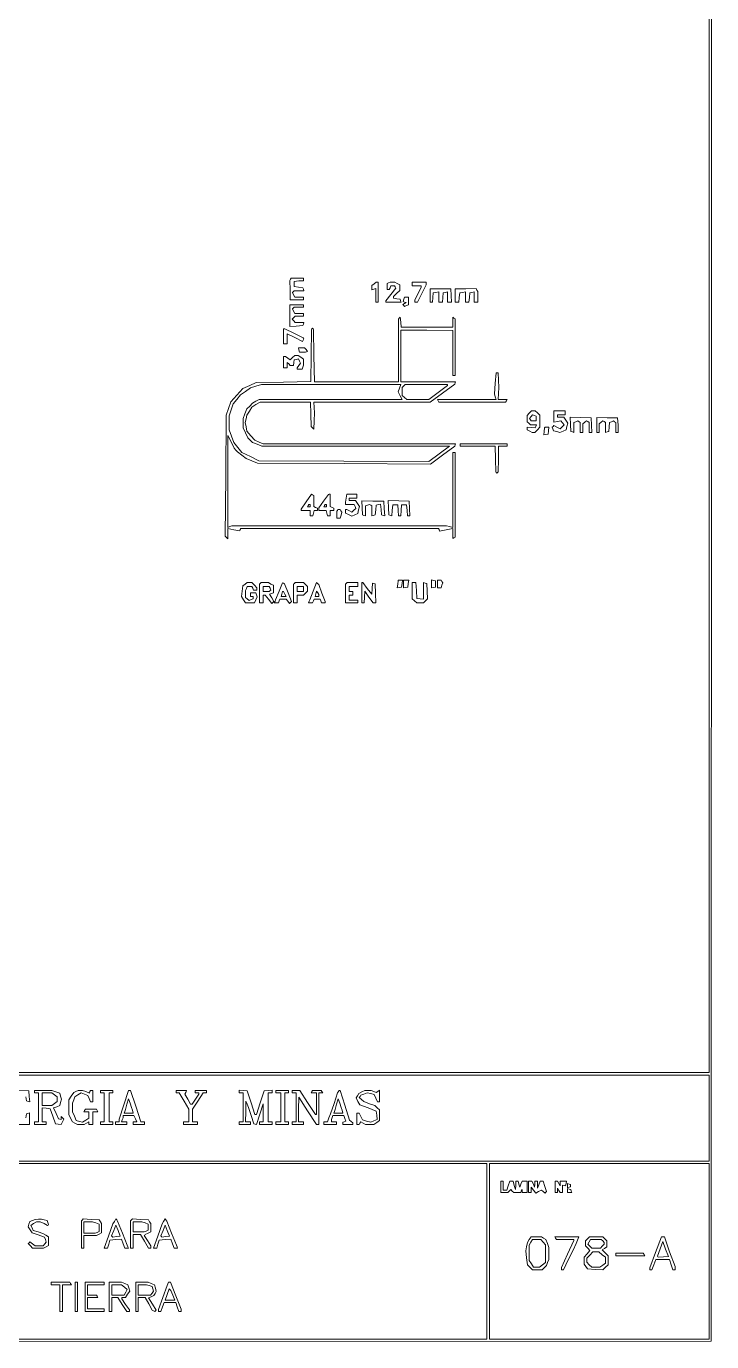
# Paper-space layout 'AN-23-DGE-078-A' of a CAD drawing. Header units: metres, sheet in millimetres. Extents: x 12 to 193, y 4 to 291.
# Drawn here: x 124.5 to 192.9, y 24.9 to 156.4 of the extents above; entities that cross this region are included whole.
import ezdxf

# ---------------------------------------------------------------- set-up
doc = ezdxf.new("R2010")
doc.units = ezdxf.units.M
doc.layers.add('DGE_CONTORNOS', color=7, linetype='Continuous', lineweight=0)
doc.layers.add('DGE_DATOS', color=7, linetype='Continuous', lineweight=0)

# ---------------------------------------------------------------- blocks, each defined once
blk = doc.blocks.new('LP_REF_DGE_MT_078_A')
at = {"layer": 'DGE_CONTORNOS'}
for points in [[(29.11, 147.58), (29.11, 24.9), (110.99, 24.94), (192.87, 24.97), (192.9, 147.61), (192.93, 270.25), (111.02, 270.25), (29.11, 270.25)], [(192.68, 160.89), (192.68, 51.79), (117.65, 51.79), (42.62, 51.79), (42.62, 160.89), (42.62, 270), (117.65, 270), (192.68, 270)], [(150.85, 131.07), (150.79, 130.96), (150.8, 130), (150.81, 129.03), (151.49, 129.03), (152.16, 129.03), (152.16, 129.15), (152.16, 129.28), (151.73, 129.28), (151.29, 129.28), (151.16, 129.51), (151.04, 129.75), (151.12, 129.83), (151.2, 129.91), (151.69, 129.91), (152.19, 129.91), (152.13, 130.07), (152.08, 130.23), (151.65, 130.29), (151.22, 130.35), (151.22, 130.6), (151.22, 130.86), (151.69, 130.9), (152.16, 130.93), (152.16, 131.05), (152.16, 131.17), (151.54, 131.17), (150.92, 131.17)], [(159.2, 130.62), (158.98, 130.45), (158.98, 130.23), (158.98, 130.01), (159.17, 130.08), (159.36, 130.15), (159.36, 129.46), (159.36, 128.77), (159.48, 128.77), (159.61, 128.77), (159.61, 129.78), (159.61, 130.79), (159.52, 130.79), (159.42, 130.79)], [(160.65, 130.71), (160.49, 130.65), (160.49, 130.34), (160.49, 130.04), (160.61, 130.04), (160.72, 130.04), (160.79, 130.23), (160.86, 130.41), (161.05, 130.41), (161.24, 130.41), (161.31, 130.3), (161.37, 130.19), (160.87, 129.56), (160.37, 128.93), (160.37, 128.85), (160.37, 128.77), (161.14, 128.77), (161.9, 128.77), (161.85, 128.93), (161.8, 129.09), (161.46, 129.13), (161.13, 129.17), (161.13, 129.26), (161.13, 129.36), (161.44, 129.66), (161.76, 129.95), (161.76, 130.24), (161.76, 130.53), (161.51, 130.66), (161.27, 130.79), (161.04, 130.78), (160.81, 130.77)], [(163.02, 130.6), (163.02, 130.41), (163.46, 130.41), (163.9, 130.41), (163.9, 130.35), (163.9, 130.28), (163.59, 129.66), (163.27, 129.03), (163.27, 128.9), (163.27, 128.77), (163.4, 128.77), (163.52, 128.77), (163.96, 129.65), (164.41, 130.53), (164.41, 130.66), (164.41, 130.79), (163.71, 130.79), (163.02, 130.79)], [(167.31, 129.45), (167.31, 128.77), (167.49, 128.77), (167.67, 128.77), (167.71, 129.25), (167.75, 129.72), (168.04, 129.76), (168.32, 129.8), (168.32, 129.29), (168.32, 128.77), (168.5, 128.77), (168.68, 128.77), (168.72, 129.25), (168.76, 129.72), (168.98, 129.76), (169.2, 129.8), (169.2, 129.29), (169.2, 128.77), (169.39, 128.77), (169.58, 128.77), (169.58, 129.31), (169.58, 129.85), (169.48, 129.99), (169.39, 130.14), (168.35, 130.13), (167.31, 130.13)], [(162.17, 129.07), (162.09, 128.85), (162.25, 128.8), (162.42, 128.74), (162.25, 128.64), (162.08, 128.54), (162.16, 128.45), (162.25, 128.36), (162.45, 128.44), (162.64, 128.51), (162.64, 128.9), (162.64, 129.28), (162.45, 129.28), (162.25, 129.28)], [(164.79, 129.45), (164.79, 128.77), (164.9, 128.77), (165.02, 128.77), (165.06, 129.25), (165.1, 129.72), (165.38, 129.76), (165.67, 129.8), (165.67, 129.29), (165.67, 128.77), (165.85, 128.77), (166.03, 128.77), (166.07, 129.25), (166.11, 129.72), (166.33, 129.76), (166.55, 129.8), (166.55, 129.29), (166.55, 128.77), (166.75, 128.77), (166.94, 128.77), (166.91, 129.44), (166.87, 130.1), (165.83, 130.11), (164.79, 130.13)], [(150.79, 127.44), (150.78, 126.36), (151.43, 126.4), (152.08, 126.44), (152.13, 126.6), (152.19, 126.75), (151.75, 126.75), (151.31, 126.75), (151.17, 126.92), (151.03, 127.09), (151.18, 127.24), (151.33, 127.39), (151.75, 127.39), (152.16, 127.39), (152.16, 127.51), (152.16, 127.64), (151.73, 127.64), (151.29, 127.64), (151.16, 127.87), (151.04, 128.11), (151.12, 128.19), (151.2, 128.27), (151.68, 128.27), (152.16, 128.27), (152.16, 128.4), (152.16, 128.52), (151.48, 128.52), (150.79, 128.52)], [(161.72, 127.19), (161.63, 127.09), (161.63, 123.96), (161.63, 120.82), (157.43, 120.82), (153.23, 120.82), (153.19, 123.44), (153.16, 126.06), (153.1, 126.11), (153.05, 126.17), (152.99, 126.11), (152.94, 126.06), (152.9, 123.45), (152.87, 120.84), (150.15, 120.8), (147.43, 120.76), (146.77, 120.46), (146.1, 120.16), (145.5, 119.5), (144.89, 118.84), (144.66, 118.16), (144.42, 117.48), (144.37, 111.44), (144.32, 105.4), (144.45, 105.26), (144.59, 105.12), (144.59, 105.64), (144.59, 106.15), (145.19, 106.04), (145.79, 105.93), (145.83, 106.05), (145.88, 106.18), (155.76, 106.18), (165.65, 106.18), (165.69, 106.05), (165.74, 105.91), (166.4, 106.03), (167.06, 106.15), (167.06, 105.65), (167.06, 105.16), (167.18, 105.24), (167.31, 105.31), (167.31, 109.53), (167.31, 113.76), (167.18, 113.76), (167.06, 113.76), (167.06, 110.02), (167.06, 106.28), (166.74, 106.36), (166.42, 106.44), (155.71, 106.44), (145, 106.44), (144.8, 106.36), (144.59, 106.28), (144.59, 110.86), (144.59, 115.45), (144.91, 114.82), (145.23, 114.2), (145.38, 114.01), (145.54, 113.82), (145.98, 113.49), (146.42, 113.17), (146.99, 112.93), (147.56, 112.68), (156.21, 112.65), (164.85, 112.61), (166.05, 113.5), (167.25, 114.4), (167.29, 114.52), (167.33, 114.64), (157.72, 114.64), (148.12, 114.64), (147.71, 114.81), (147.3, 114.98), (146.9, 115.44), (146.5, 115.9), (146.42, 116.33), (146.33, 116.76), (146.41, 117.13), (146.49, 117.49), (146.74, 117.89), (146.99, 118.3), (147.4, 118.55), (147.81, 118.8), (150.34, 118.8), (152.86, 118.8), (152.89, 117.58), (152.92, 116.36), (153.05, 116.23), (153.17, 116.1), (153.2, 116.92), (153.23, 117.73), (153.2, 118.27), (153.18, 118.8), (158.99, 118.8), (164.81, 118.8), (166.03, 119.7), (167.25, 120.59), (167.29, 120.71), (167.33, 120.82), (164.61, 120.82), (161.88, 120.82), (161.88, 123.4), (161.88, 125.97), (164.47, 125.97), (167.06, 125.96), (167.06, 123.71), (167.06, 121.45), (167.18, 121.45), (167.31, 121.45), (167.31, 124.29), (167.31, 127.12), (167.18, 127.2), (167.06, 127.27), (167.06, 126.78), (167.06, 126.29), (164.48, 126.29), (161.89, 126.3), (161.86, 126.79), (161.82, 127.28)], [(150.15, 125.37), (150.15, 124.61), (150.33, 124.61), (150.52, 124.61), (150.52, 125.12), (150.52, 125.62), (151.27, 125.24), (152.03, 124.86), (152.11, 125), (152.19, 125.13), (152.15, 125.17), (152.1, 125.21), (151.19, 125.67), (150.28, 126.12), (150.21, 126.12), (150.15, 126.12)], [(151.68, 124.01), (151.73, 123.79), (152.04, 123.79), (152.35, 123.78), (152.45, 123.83), (152.56, 123.87), (152.41, 124.05), (152.26, 124.23), (151.95, 124.23), (151.64, 124.23)], [(151.05, 123.24), (150.81, 123.01), (150.58, 123.18), (150.35, 123.35), (150.25, 123.35), (150.15, 123.35), (150.15, 122.78), (150.15, 122.21), (150.33, 122.21), (150.52, 122.21), (150.52, 122.49), (150.52, 122.77), (150.68, 122.61), (150.83, 122.46), (150.98, 122.46), (151.14, 122.46), (151.18, 122.75), (151.22, 123.03), (151.44, 123.07), (151.66, 123.11), (151.74, 122.9), (151.83, 122.68), (151.68, 122.45), (151.53, 122.21), (151.53, 122.15), (151.53, 122.08), (151.77, 122.08), (152.01, 122.08), (152.09, 122.28), (152.16, 122.48), (152.16, 122.78), (152.16, 123.08), (151.88, 123.28), (151.6, 123.47), (151.44, 123.47), (151.28, 123.47)], [(171.31, 120.66), (171.23, 119.62), (171.3, 119.34), (171.38, 119.06), (168.45, 119.06), (165.53, 119.06), (165.61, 118.93), (165.68, 118.8), (169.01, 118.8), (172.34, 118.8), (172.42, 118.93), (172.5, 119.06), (172.04, 119.06), (171.58, 119.06), (171.62, 119.66), (171.65, 120.25), (171.62, 120.98), (171.6, 121.71), (171.49, 121.71), (171.39, 121.71)], [(161.74, 120.2), (161.61, 119.82), (161.8, 119.44), (161.99, 119.06), (154.86, 119.06), (147.73, 119.06), (147.39, 118.88), (147.05, 118.7), (146.78, 118.4), (146.5, 118.11), (146.3, 117.64), (146.11, 117.17), (146.11, 116.69), (146.11, 116.22), (146.34, 115.71), (146.58, 115.21), (146.82, 114.99), (147.06, 114.77), (147.53, 114.58), (147.99, 114.39), (157.36, 114.39), (166.72, 114.39), (165.7, 113.62), (164.68, 112.86), (156.18, 112.9), (147.68, 112.93), (146.84, 113.35), (146, 113.76), (145.6, 114.27), (145.2, 114.77), (144.96, 115.4), (144.72, 116.03), (144.72, 116.72), (144.72, 117.41), (144.92, 118.01), (145.13, 118.61), (145.48, 119.07), (145.84, 119.52), (146.34, 119.86), (146.84, 120.21), (147.39, 120.38), (147.94, 120.55), (154.9, 120.56), (161.87, 120.57)], [(166.55, 120.52), (166.55, 120.47), (165.61, 119.77), (164.67, 119.06), (163.57, 119.06), (162.47, 119.06), (162.24, 119.26), (162.01, 119.47), (162.01, 119.87), (162.01, 120.27), (162.16, 120.42), (162.31, 120.57), (164.43, 120.57), (166.55, 120.57)], [(174.71, 117.69), (174.5, 117.46), (174.5, 117.15), (174.5, 116.83), (174.65, 116.68), (174.81, 116.53), (175.11, 116.53), (175.41, 116.53), (175.35, 116.37), (175.3, 116.22), (174.9, 116.25), (174.5, 116.28), (174.5, 116.16), (174.5, 116.04), (174.75, 115.9), (174.99, 115.77), (175.13, 115.77), (175.26, 115.77), (175.51, 116.03), (175.77, 116.28), (175.77, 116.89), (175.77, 117.5), (175.53, 117.71), (175.3, 117.92), (175.11, 117.92), (174.92, 117.92)], [(175.39, 117.15), (175.39, 116.91), (175.14, 116.91), (174.9, 116.91), (174.82, 117.04), (174.73, 117.17), (174.88, 117.35), (175.03, 117.53), (175.21, 117.46), (175.39, 117.39)], [(177.15, 117.36), (177.15, 116.79), (177.51, 116.86), (177.86, 116.93), (178.03, 116.73), (178.2, 116.52), (178, 116.31), (177.79, 116.11), (177.47, 116.28), (177.15, 116.45), (177.08, 116.37), (177, 116.29), (177.06, 116.11), (177.13, 115.93), (177.45, 115.85), (177.77, 115.77), (178.08, 115.89), (178.38, 116.01), (178.47, 116.35), (178.55, 116.68), (178.36, 116.99), (178.16, 117.29), (177.84, 117.29), (177.53, 117.29), (177.53, 117.42), (177.53, 117.54), (177.91, 117.54), (178.29, 117.54), (178.29, 117.73), (178.29, 117.92), (177.72, 117.92), (177.15, 117.92)], [(178.82, 116.57), (178.86, 115.86), (179.02, 115.81), (179.17, 115.75), (179.17, 116.26), (179.17, 116.76), (179.37, 116.83), (179.57, 116.91), (179.69, 116.84), (179.8, 116.77), (179.8, 116.27), (179.8, 115.77), (179.93, 115.77), (180.06, 115.77), (180.06, 116.2), (180.06, 116.63), (180.24, 116.78), (180.42, 116.93), (180.56, 116.85), (180.69, 116.77), (180.69, 116.27), (180.69, 115.77), (180.82, 115.77), (180.95, 115.77), (180.91, 116.5), (180.88, 117.23), (179.83, 117.26), (178.78, 117.29)], [(181.44, 116.51), (181.44, 115.77), (181.57, 115.77), (181.7, 115.77), (181.7, 116.2), (181.7, 116.63), (181.88, 116.78), (182.06, 116.93), (182.2, 116.85), (182.33, 116.77), (182.33, 116.26), (182.33, 115.75), (182.49, 115.81), (182.64, 115.86), (182.68, 116.31), (182.72, 116.76), (182.91, 116.84), (183.11, 116.91), (183.22, 116.84), (183.34, 116.77), (183.34, 116.27), (183.34, 115.77), (183.47, 115.77), (183.6, 115.77), (183.57, 116.5), (183.53, 117.23), (182.49, 117.24), (181.44, 117.25)], [(176.26, 116.25), (176.24, 116.22), (176.2, 115.86), (176.16, 115.51), (176.37, 115.55), (176.59, 115.59), (176.63, 115.93), (176.67, 116.28), (176.47, 116.28), (176.27, 116.28)], [(167.81, 114.51), (167.81, 114.39), (169.55, 114.39), (171.28, 114.39), (171.32, 113.1), (171.35, 111.82), (171.41, 111.76), (171.47, 111.69), (171.54, 111.76), (171.61, 111.83), (171.63, 113.11), (171.64, 114.39), (172.06, 114.39), (172.48, 114.39), (172.48, 114.51), (172.48, 114.64), (170.15, 114.64), (167.81, 114.64)], [(152.42, 108.84), (151.91, 108.09), (151.91, 108.02), (151.91, 107.95), (152.35, 107.95), (152.8, 107.95), (152.8, 107.7), (152.8, 107.44), (152.93, 107.44), (153.07, 107.44), (153.14, 107.7), (153.2, 107.95), (153.38, 107.95), (153.55, 107.95), (153.55, 108.08), (153.55, 108.21), (153.36, 108.28), (153.17, 108.36), (153.17, 108.9), (153.17, 109.45), (153.05, 109.52), (152.94, 109.6)], [(154.15, 108.9), (153.68, 108.22), (153.68, 108.08), (153.68, 107.95), (154.04, 107.95), (154.41, 107.95), (154.47, 107.7), (154.54, 107.44), (154.68, 107.44), (154.81, 107.44), (154.81, 107.7), (154.81, 107.95), (155, 107.95), (155.19, 107.95), (155.19, 108.08), (155.19, 108.21), (155, 108.28), (154.81, 108.36), (154.81, 108.97), (154.81, 109.59), (154.72, 109.59), (154.63, 109.58)], [(156.41, 109.2), (156.33, 108.8), (156.33, 108.69), (156.33, 108.58), (156.78, 108.58), (157.22, 108.58), (157.3, 108.38), (157.37, 108.18), (157.18, 107.99), (156.99, 107.8), (156.73, 107.94), (156.47, 108.08), (156.4, 108.08), (156.33, 108.08), (156.33, 107.88), (156.33, 107.69), (156.64, 107.55), (156.96, 107.4), (157.26, 107.54), (157.56, 107.68), (157.64, 108.02), (157.73, 108.35), (157.53, 108.66), (157.33, 108.96), (157.02, 108.96), (156.71, 108.96), (156.71, 109.09), (156.71, 109.21), (157.09, 109.21), (157.47, 109.21), (157.47, 109.4), (157.47, 109.59), (156.98, 109.59), (156.49, 109.59)], [(152.8, 108.45), (152.8, 108.33), (152.66, 108.33), (152.53, 108.33), (152.61, 108.45), (152.68, 108.58), (152.74, 108.58), (152.8, 108.58)], [(154.44, 108.45), (154.44, 108.33), (154.3, 108.33), (154.17, 108.33), (154.25, 108.45), (154.32, 108.58), (154.38, 108.58), (154.44, 108.58)], [(155.53, 107.98), (155.47, 107.89), (155.48, 107.54), (155.48, 107.19), (155.65, 107.19), (155.82, 107.19), (155.9, 107.5), (155.97, 107.81), (155.89, 107.94), (155.81, 108.08), (155.7, 108.08), (155.59, 108.08)], [(158, 108.23), (158.03, 107.53), (158.19, 107.48), (158.35, 107.42), (158.35, 107.93), (158.35, 108.43), (158.55, 108.5), (158.75, 108.58), (158.86, 108.51), (158.98, 108.44), (158.98, 107.93), (158.98, 107.42), (159.14, 107.48), (159.3, 107.53), (159.36, 108.02), (159.42, 108.51), (159.63, 108.56), (159.85, 108.6), (159.89, 108.06), (159.93, 107.53), (160.09, 107.47), (160.26, 107.42), (160.22, 108.16), (160.18, 108.9), (159.07, 108.91), (157.96, 108.93)], [(160.65, 108.24), (160.68, 107.53), (160.83, 107.48), (160.98, 107.43), (161.02, 107.97), (161.06, 108.52), (161.31, 108.52), (161.57, 108.52), (161.61, 107.98), (161.64, 107.44), (161.76, 107.44), (161.87, 107.44), (161.91, 107.98), (161.95, 108.52), (162.2, 108.52), (162.45, 108.52), (162.49, 107.98), (162.53, 107.44), (162.65, 107.44), (162.78, 107.44), (162.74, 108.17), (162.7, 108.9), (161.66, 108.93), (160.61, 108.96)], [(146.31, 100.59), (146.09, 100.43), (146.02, 99.9), (145.95, 99.37), (146.16, 99.05), (146.36, 98.74), (146.81, 98.74), (147.25, 98.74), (147.39, 99.04), (147.53, 99.35), (147.45, 99.55), (147.38, 99.75), (147.12, 99.75), (146.86, 99.75), (146.86, 99.56), (146.86, 99.37), (146.99, 99.37), (147.12, 99.37), (147.12, 99.25), (147.12, 99.14), (146.91, 99.06), (146.71, 98.98), (146.53, 99.13), (146.36, 99.27), (146.36, 99.62), (146.36, 99.98), (146.44, 100.18), (146.51, 100.38), (146.76, 100.38), (147, 100.38), (147.07, 100.19), (147.14, 100), (147.32, 100), (147.49, 100), (147.49, 100.12), (147.49, 100.25), (147.24, 100.5), (146.99, 100.76), (146.76, 100.76), (146.53, 100.76)], [(147.83, 100.67), (147.75, 100.59), (147.75, 99.66), (147.75, 98.74), (147.94, 98.74), (148.13, 98.74), (148.13, 99.11), (148.13, 99.49), (148.22, 99.49), (148.32, 99.5), (148.65, 99.09), (148.99, 98.67), (149.09, 98.77), (149.19, 98.87), (148.97, 99.23), (148.76, 99.59), (148.95, 99.67), (149.14, 99.74), (149.14, 100.12), (149.14, 100.49), (148.89, 100.62), (148.65, 100.76), (148.28, 100.76), (147.92, 100.76)], [(148.8, 100.2), (148.87, 100.02), (148.79, 99.95), (148.71, 99.87), (148.42, 99.87), (148.13, 99.87), (148.13, 100.12), (148.13, 100.38), (148.43, 100.38), (148.73, 100.38)], [(149.7, 99.9), (149.36, 99.05), (149.3, 98.89), (149.23, 98.74), (149.44, 98.74), (149.65, 98.74), (149.72, 98.93), (149.79, 99.11), (150.11, 99.11), (150.43, 99.11), (150.59, 98.89), (150.76, 98.67), (150.85, 98.77), (150.94, 98.86), (150.6, 99.74), (150.25, 100.63), (150.15, 100.69), (150.05, 100.75)], [(151.24, 100.67), (151.15, 100.59), (151.15, 99.66), (151.15, 98.74), (151.34, 98.74), (151.53, 98.74), (151.53, 99.11), (151.53, 99.49), (151.84, 99.49), (152.15, 99.49), (152.34, 99.69), (152.54, 99.89), (152.54, 100.12), (152.54, 100.36), (152.34, 100.56), (152.15, 100.76), (151.73, 100.76), (151.32, 100.76)], [(152.16, 100.12), (152.16, 99.87), (151.85, 99.87), (151.53, 99.87), (151.53, 100.12), (151.53, 100.38), (151.85, 100.38), (152.16, 100.38)], [(153.11, 99.91), (152.77, 99.05), (152.7, 98.89), (152.64, 98.74), (152.85, 98.74), (153.06, 98.74), (153.13, 98.93), (153.2, 99.11), (153.51, 99.11), (153.81, 99.11), (153.89, 98.93), (153.96, 98.74), (154.13, 98.74), (154.31, 98.74), (154.31, 98.8), (154.31, 98.86), (153.99, 99.71), (153.67, 100.57), (153.56, 100.67), (153.46, 100.77)], [(156.41, 100.67), (156.33, 100.59), (156.33, 99.66), (156.33, 98.74), (156.96, 98.74), (157.59, 98.74), (157.59, 98.86), (157.59, 98.99), (157.15, 98.99), (156.71, 98.99), (156.71, 99.24), (156.71, 99.49), (156.9, 99.49), (157.09, 99.49), (157.09, 99.68), (157.09, 99.87), (156.9, 99.87), (156.71, 99.87), (156.71, 100.12), (156.71, 100.38), (157.15, 100.38), (157.59, 100.38), (157.59, 100.57), (157.59, 100.76), (157.04, 100.76), (156.5, 100.76)], [(157.97, 99.75), (157.97, 98.74), (158.09, 98.74), (158.21, 98.74), (158.25, 99.32), (158.29, 99.9), (158.69, 99.32), (159.1, 98.74), (159.23, 98.74), (159.37, 98.74), (159.33, 99.68), (159.3, 100.63), (159.17, 100.66), (159.04, 100.69), (159, 100.15), (158.96, 99.6), (158.52, 100.18), (158.08, 100.76), (158.03, 100.76), (157.97, 100.76)], [(161.62, 100.98), (161.6, 100.94), (161.56, 100.59), (161.52, 100.23), (161.73, 100.28), (161.95, 100.32), (161.99, 100.66), (162.03, 101.01), (161.83, 101.01), (161.63, 101.01)], [(162.13, 100.62), (162.13, 100.23), (162.36, 100.27), (162.58, 100.32), (162.62, 100.66), (162.66, 101.01), (162.4, 101.01), (162.13, 101.01)], [(163.02, 99.95), (163.02, 99.15), (163.25, 98.95), (163.48, 98.74), (163.81, 98.74), (164.14, 98.74), (164.34, 98.94), (164.54, 99.14), (164.51, 99.91), (164.47, 100.67), (164.31, 100.72), (164.15, 100.78), (164.15, 99.94), (164.15, 99.1), (163.81, 99.14), (163.46, 99.18), (163.42, 99.97), (163.38, 100.76), (163.2, 100.76), (163.02, 100.76)], [(164.94, 100.63), (164.95, 100.24), (165.15, 100.28), (165.35, 100.32), (165.35, 100.63), (165.35, 100.94), (165.14, 100.98), (164.93, 101.02)], [(165.54, 100.63), (165.54, 100.25), (165.72, 100.25), (165.9, 100.25), (165.98, 100.5), (166.06, 100.75), (165.98, 100.88), (165.91, 101.01), (165.72, 101.01), (165.54, 101.01)], [(150.27, 99.62), (150.41, 99.37), (150.16, 99.37), (149.92, 99.37), (149.98, 99.62), (150.05, 99.87), (150.09, 99.87), (150.14, 99.87)], [(153.68, 99.46), (153.68, 99.37), (153.5, 99.37), (153.32, 99.37), (153.39, 99.63), (153.46, 99.89), (153.57, 99.73), (153.68, 99.56)], [(192.68, 47.24), (192.68, 42.95), (117.65, 42.95), (42.62, 42.95), (42.62, 47.24), (42.62, 51.53), (117.65, 51.53), (192.68, 51.53)], [(125.28, 49.89), (125.28, 49.77), (125.47, 49.77), (125.66, 49.77), (125.66, 48.32), (125.66, 46.86), (125.47, 46.86), (125.28, 46.86), (125.28, 46.74), (125.28, 46.61), (125.85, 46.61), (126.42, 46.61), (126.42, 46.74), (126.42, 46.86), (126.23, 46.86), (126.04, 46.86), (126.04, 47.57), (126.04, 48.27), (126.45, 48.23), (126.85, 48.19), (127.11, 47.43), (127.36, 46.68), (127.64, 46.64), (127.92, 46.6), (128.06, 46.87), (128.21, 47.14), (128.07, 47.28), (127.93, 47.42), (127.93, 47.26), (127.93, 47.1), (127.8, 47.14), (127.67, 47.19), (127.42, 47.72), (127.18, 48.26), (127.49, 48.38), (127.8, 48.5), (127.88, 48.82), (127.96, 49.14), (127.88, 49.44), (127.81, 49.74), (127.41, 49.88), (127.01, 50.02), (126.15, 50.02), (125.28, 50.02)], [(129.41, 49.91), (129.19, 49.82), (128.94, 49.45), (128.69, 49.07), (128.69, 48.34), (128.69, 47.61), (128.88, 47.24), (129.07, 46.87), (129.31, 46.74), (129.56, 46.61), (129.89, 46.61), (130.22, 46.61), (130.47, 46.74), (130.71, 46.87), (130.71, 46.74), (130.71, 46.61), (130.9, 46.61), (131.09, 46.61), (131.09, 47.24), (131.09, 47.87), (131.35, 47.87), (131.61, 47.87), (131.53, 48), (131.45, 48.13), (130.9, 48.13), (130.35, 48.13), (130.27, 48), (130.19, 47.87), (130.45, 47.87), (130.71, 47.87), (130.71, 47.56), (130.71, 47.25), (130.39, 47.04), (130.08, 46.84), (129.76, 46.92), (129.43, 47), (129.25, 47.43), (129.07, 47.87), (129.07, 48.3), (129.07, 48.74), (129.19, 49.06), (129.31, 49.38), (129.61, 49.57), (129.92, 49.77), (130.25, 49.65), (130.59, 49.52), (130.73, 49.2), (130.88, 48.88), (130.98, 48.88), (131.09, 48.88), (131.09, 49.45), (131.09, 50.02), (130.97, 50.02), (130.86, 50.02), (130.81, 49.89), (130.77, 49.75), (130.41, 49.89), (130.06, 50.02), (129.85, 50.01), (129.64, 50)], [(131.85, 49.89), (131.85, 49.77), (132.03, 49.77), (132.22, 49.77), (132.22, 48.32), (132.22, 46.86), (132.03, 46.86), (131.85, 46.86), (131.85, 46.74), (131.85, 46.61), (132.48, 46.61), (133.11, 46.61), (133.11, 46.74), (133.11, 46.86), (132.92, 46.86), (132.73, 46.86), (132.73, 48.32), (132.73, 49.77), (132.92, 49.77), (133.11, 49.77), (133.11, 49.89), (133.11, 50.02), (132.48, 50.02), (131.85, 50.02)], [(134.2, 48.58), (133.74, 47.15), (133.74, 47.01), (133.74, 46.86), (133.55, 46.86), (133.36, 46.86), (133.36, 46.74), (133.36, 46.61), (133.93, 46.61), (134.5, 46.61), (134.5, 46.74), (134.5, 46.86), (134.23, 46.86), (133.96, 46.86), (134.04, 47.06), (134.12, 47.26), (134.12, 47.38), (134.12, 47.5), (134.66, 47.5), (135.21, 47.5), (135.36, 47.18), (135.5, 46.86), (135.31, 46.86), (135.13, 46.86), (135.13, 46.74), (135.13, 46.61), (135.69, 46.61), (136.26, 46.61), (136.26, 46.74), (136.26, 46.86), (136.08, 46.86), (135.9, 46.86), (135.38, 48.44), (134.85, 50.02), (134.76, 50.02), (134.66, 50.02)], [(139.42, 49.89), (139.42, 49.77), (139.58, 49.77), (139.73, 49.76), (140.21, 48.95), (140.68, 48.14), (140.68, 47.5), (140.68, 46.86), (140.43, 46.86), (140.17, 46.86), (140.17, 46.74), (140.17, 46.61), (140.87, 46.61), (141.56, 46.61), (141.56, 46.74), (141.56, 46.86), (141.31, 46.86), (141.06, 46.86), (141.06, 47.5), (141.06, 48.13), (141.59, 48.95), (142.13, 49.76), (142.29, 49.76), (142.45, 49.77), (142.45, 49.89), (142.45, 50.02), (141.88, 50.02), (141.31, 50.02), (141.31, 49.89), (141.31, 49.77), (141.5, 49.77), (141.69, 49.77), (141.69, 49.7), (141.69, 49.64), (141.36, 49.13), (141.02, 48.63), (140.95, 48.63), (140.87, 48.63), (140.59, 49.13), (140.3, 49.63), (140.38, 49.82), (140.45, 50.02), (139.94, 50.02), (139.42, 50.02)], [(145.73, 49.9), (145.73, 49.77), (145.92, 49.77), (146.11, 49.77), (146.11, 48.32), (146.11, 46.86), (145.92, 46.86), (145.73, 46.86), (145.73, 46.74), (145.73, 46.61), (146.3, 46.61), (146.86, 46.61), (146.86, 46.74), (146.86, 46.86), (146.61, 46.86), (146.36, 46.86), (146.37, 47.91), (146.37, 48.95), (146.51, 48.63), (146.64, 48.32), (146.92, 47.5), (147.2, 46.69), (147.32, 46.65), (147.45, 46.61), (147.77, 47.65), (148.1, 48.69), (148.11, 47.78), (148.13, 46.86), (147.94, 46.86), (147.75, 46.86), (147.75, 46.74), (147.75, 46.61), (148.38, 46.61), (149.01, 46.61), (149.01, 46.74), (149.01, 46.86), (148.82, 46.86), (148.63, 46.86), (148.63, 48.32), (148.63, 49.77), (148.82, 49.77), (149.01, 49.77), (149.01, 49.9), (149.01, 50.04), (148.61, 50), (148.2, 49.96), (147.82, 48.79), (147.44, 47.62), (147.37, 47.62), (147.3, 47.62), (146.91, 48.79), (146.53, 49.96), (146.13, 50), (145.73, 50.04)], [(149.39, 49.89), (149.39, 49.77), (149.64, 49.77), (149.89, 49.77), (149.89, 48.32), (149.89, 46.86), (149.64, 46.86), (149.39, 46.86), (149.39, 46.74), (149.39, 46.61), (150.02, 46.61), (150.65, 46.61), (150.65, 46.74), (150.65, 46.86), (150.46, 46.86), (150.27, 46.86), (150.27, 48.32), (150.27, 49.77), (150.46, 49.77), (150.65, 49.77), (150.65, 49.89), (150.65, 50.02), (150.02, 50.02), (149.39, 50.02)], [(151.03, 49.89), (151.03, 49.77), (151.22, 49.77), (151.41, 49.77), (151.41, 48.32), (151.41, 46.86), (151.22, 46.86), (151.03, 46.86), (151.03, 46.74), (151.03, 46.61), (151.6, 46.61), (152.16, 46.61), (152.16, 46.74), (152.16, 46.86), (151.91, 46.86), (151.66, 46.86), (151.66, 48.1), (151.67, 49.33), (152.55, 47.97), (153.43, 46.61), (153.55, 46.61), (153.68, 46.61), (153.68, 48.19), (153.68, 49.77), (153.88, 49.77), (154.07, 49.77), (153.99, 49.89), (153.92, 50.02), (153.49, 50.02), (153.06, 50.02), (152.98, 49.89), (152.91, 49.77), (153.17, 49.77), (153.43, 49.77), (153.43, 48.69), (153.43, 47.62), (153.38, 47.62), (153.33, 47.62), (152.56, 48.82), (151.79, 50.02), (151.41, 50.02), (151.03, 50.02)], [(155.63, 49.89), (155.55, 49.76), (155.2, 48.72), (154.84, 47.69), (154.69, 47.27), (154.54, 46.86), (154.36, 46.86), (154.18, 46.86), (154.18, 46.74), (154.18, 46.61), (154.81, 46.61), (155.45, 46.61), (155.45, 46.74), (155.45, 46.86), (155.19, 46.86), (154.94, 46.86), (154.94, 46.98), (154.94, 47.1), (155.02, 47.3), (155.09, 47.5), (155.64, 47.5), (156.19, 47.5), (156.27, 47.22), (156.36, 46.94), (156.22, 46.89), (156.08, 46.84), (156.08, 46.73), (156.08, 46.61), (156.58, 46.61), (157.09, 46.61), (157.09, 46.69), (157.09, 46.77), (156.92, 46.91), (156.75, 47.05), (156.28, 48.54), (155.81, 50.02), (155.76, 50.02), (155.71, 50.02)], [(157.98, 49.86), (157.68, 49.7), (157.54, 49.48), (157.4, 49.26), (157.59, 48.92), (157.78, 48.59), (158.6, 48.26), (159.42, 47.94), (159.46, 47.53), (159.5, 47.12), (159.18, 46.97), (158.86, 46.83), (158.45, 46.94), (158.03, 47.06), (157.87, 47.41), (157.7, 47.75), (157.58, 47.75), (157.47, 47.75), (157.47, 47.18), (157.47, 46.61), (157.58, 46.61), (157.7, 46.61), (157.78, 46.74), (157.86, 46.87), (158.1, 46.74), (158.33, 46.61), (158.75, 46.61), (159.18, 46.61), (159.46, 46.81), (159.74, 47.01), (159.74, 47.55), (159.74, 48.09), (159.51, 48.29), (159.28, 48.5), (158.73, 48.69), (158.17, 48.89), (157.95, 49.09), (157.72, 49.3), (157.8, 49.41), (157.87, 49.53), (158.19, 49.65), (158.52, 49.78), (158.87, 49.7), (159.22, 49.62), (159.38, 49.25), (159.55, 48.88), (159.64, 48.88), (159.74, 48.88), (159.74, 49.47), (159.74, 50.05), (159.58, 49.92), (159.42, 49.8), (159.17, 49.9), (158.92, 50), (158.6, 50.01), (158.29, 50.02)], [(127.27, 49.57), (127.55, 49.37), (127.55, 49.14), (127.55, 48.9), (127.27, 48.7), (126.99, 48.51), (126.52, 48.51), (126.04, 48.51), (126.04, 49.14), (126.04, 49.77), (126.52, 49.77), (126.99, 49.77)], [(135.05, 48.03), (135.14, 47.75), (134.68, 47.75), (134.22, 47.75), (134.28, 47.92), (134.35, 48.1), (134.51, 48.63), (134.67, 49.17), (134.82, 48.74), (134.96, 48.32)], [(156, 48.03), (156.09, 47.75), (155.63, 47.75), (155.17, 47.75), (155.23, 47.92), (155.3, 48.1), (155.46, 48.63), (155.62, 49.17), (155.77, 48.74), (155.91, 48.32)], [(170.46, 33.93), (170.46, 25.16), (119.79, 25.16), (69.12, 25.16), (69.12, 33.93), (69.12, 42.7), (119.79, 42.7), (170.46, 42.7)], [(192.68, 33.93), (192.68, 25.16), (181.7, 25.16), (170.72, 25.16), (170.72, 33.93), (170.72, 42.7), (181.7, 42.7), (192.68, 42.7)], [(171.85, 40.36), (171.85, 39.8), (172.21, 39.8), (172.56, 39.8), (172.71, 39.95), (172.86, 40.1), (173.01, 39.95), (173.17, 39.8), (173.51, 39.8), (173.85, 39.8), (173.91, 39.95), (173.98, 40.11), (173.99, 39.95), (174, 39.8), (174.25, 39.8), (174.5, 39.8), (174.5, 40.36), (174.5, 40.93), (174.25, 40.93), (173.99, 40.93), (173.87, 40.65), (173.76, 40.36), (173.67, 40.65), (173.59, 40.93), (173.48, 40.93), (173.37, 40.93), (173.35, 40.52), (173.34, 40.11), (173.21, 40.52), (173.08, 40.93), (172.92, 40.93), (172.76, 40.93), (172.61, 40.49), (172.46, 40.05), (172.28, 40.05), (172.11, 40.05), (172.11, 40.49), (172.11, 40.93), (171.98, 40.93), (171.85, 40.93)], [(174.63, 40.36), (174.63, 39.8), (174.76, 39.8), (174.88, 39.8), (174.88, 40.06), (174.88, 40.33), (175.13, 40.03), (175.37, 39.73), (175.64, 39.9), (175.91, 40.06), (176.09, 39.91), (176.28, 39.76), (176.35, 39.83), (176.41, 39.9), (176.26, 40.42), (176.1, 40.93), (175.95, 40.93), (175.79, 40.93), (175.66, 40.59), (175.53, 40.24), (175.52, 40.59), (175.51, 40.93), (175.39, 40.93), (175.26, 40.93), (175.25, 40.65), (175.24, 40.36), (175.11, 40.65), (174.97, 40.93), (174.8, 40.93), (174.63, 40.93)], [(177.28, 40.36), (177.28, 39.8), (177.41, 39.8), (177.53, 39.8), (177.54, 40.02), (177.54, 40.24), (177.67, 40.02), (177.8, 39.8), (177.92, 39.8), (178.04, 39.8), (178.04, 40.18), (178.04, 40.55), (178.19, 40.52), (178.34, 40.49), (178.39, 40.71), (178.43, 40.93), (178.11, 40.93), (177.78, 40.93), (177.78, 40.71), (177.78, 40.49), (177.65, 40.71), (177.52, 40.93), (177.4, 40.93), (177.28, 40.93)], [(178.54, 40.49), (178.54, 40.28), (178.68, 40.33), (178.81, 40.37), (178.81, 40.49), (178.81, 40.61), (178.68, 40.66), (178.54, 40.7)], [(178.54, 40), (178.54, 39.8), (178.74, 39.8), (178.94, 39.8), (178.89, 39.95), (178.84, 40.1), (178.69, 40.15), (178.54, 40.2)], [(125.07, 37.02), (124.8, 36.91), (124.71, 36.64), (124.63, 36.38), (124.83, 36.08), (125.02, 35.78), (125.65, 35.57), (126.28, 35.36), (126.36, 35.11), (126.44, 34.86), (126.29, 34.68), (126.13, 34.5), (125.74, 34.5), (125.34, 34.5), (125.07, 34.68), (124.81, 34.87), (124.73, 34.79), (124.65, 34.71), (124.86, 34.48), (125.07, 34.24), (125.63, 34.24), (126.18, 34.24), (126.43, 34.37), (126.67, 34.51), (126.67, 34.94), (126.67, 35.37), (126.39, 35.55), (126.1, 35.73), (125.63, 35.88), (125.15, 36.03), (125.03, 36.27), (124.9, 36.5), (125.18, 36.7), (125.46, 36.89), (125.66, 36.89), (125.85, 36.89), (126.22, 36.7), (126.58, 36.51), (126.63, 36.56), (126.68, 36.61), (126.6, 36.8), (126.53, 37), (126.25, 37.07), (125.98, 37.14), (125.66, 37.14), (125.35, 37.13)], [(130.05, 37.07), (129.95, 36.98), (129.95, 35.61), (129.95, 34.24), (130.08, 34.24), (130.2, 34.24), (130.2, 34.87), (130.2, 35.51), (130.84, 35.51), (131.48, 35.51), (131.73, 35.64), (131.97, 35.77), (131.97, 36.24), (131.97, 36.7), (131.85, 36.89), (131.74, 37.07), (130.94, 37.12), (130.14, 37.17)], [(131.4, 36.77), (131.72, 36.65), (131.72, 36.28), (131.72, 35.91), (131.52, 35.83), (131.32, 35.76), (130.76, 35.76), (130.2, 35.76), (130.2, 36.33), (130.2, 36.89), (130.64, 36.89), (131.07, 36.89)], [(133.25, 36.92), (133.11, 36.67), (132.67, 35.46), (132.23, 34.24), (132.4, 34.24), (132.57, 34.24), (132.68, 34.65), (132.8, 35.06), (133.38, 35.1), (133.97, 35.14), (134.13, 34.69), (134.29, 34.24), (134.47, 34.24), (134.65, 34.24), (134.59, 34.4), (134.52, 34.56), (134.05, 35.76), (133.57, 36.96), (133.48, 37.07), (133.38, 37.17)], [(134.97, 37.07), (134.87, 36.98), (134.87, 35.61), (134.87, 34.24), (135, 34.24), (135.13, 34.24), (135.13, 34.94), (135.13, 35.63), (135.5, 35.63), (135.87, 35.63), (136.26, 34.94), (136.66, 34.24), (136.78, 34.24), (136.89, 34.24), (136.89, 34.37), (136.89, 34.5), (136.57, 35.02), (136.24, 35.53), (136.28, 35.56), (136.33, 35.6), (136.61, 35.75), (136.89, 35.89), (136.89, 36.3), (136.89, 36.7), (136.77, 36.89), (136.66, 37.07), (135.86, 37.12), (135.06, 37.17)], [(136.32, 36.77), (136.64, 36.65), (136.64, 36.34), (136.64, 36.04), (136.44, 35.96), (136.24, 35.88), (135.68, 35.88), (135.13, 35.88), (135.13, 36.39), (135.13, 36.89), (135.56, 36.89), (135.99, 36.89)], [(138.17, 36.92), (138.03, 36.67), (137.6, 35.46), (137.16, 34.24), (137.32, 34.24), (137.49, 34.24), (137.6, 34.65), (137.72, 35.06), (138.31, 35.1), (138.89, 35.14), (139.05, 34.69), (139.22, 34.24), (139.39, 34.24), (139.57, 34.24), (139.51, 34.4), (139.45, 34.56), (138.97, 35.76), (138.5, 36.96), (138.4, 37.07), (138.31, 37.17)], [(133.46, 35.4), (133.08, 35.36), (133.03, 35.42), (132.97, 35.47), (133.19, 36.01), (133.4, 36.55), (133.62, 36), (133.84, 35.44)], [(138.38, 35.4), (138, 35.36), (137.95, 35.42), (137.89, 35.47), (138.11, 36.01), (138.32, 36.55), (138.54, 36), (138.76, 35.44)], [(174.71, 35.1), (174.53, 34.81), (174.44, 34.39), (174.35, 33.97), (174.44, 33.27), (174.52, 32.58), (174.77, 32.34), (175.01, 32.1), (175.5, 32.1), (176, 32.1), (176.21, 32.31), (176.42, 32.52), (176.53, 32.82), (176.65, 33.12), (176.65, 33.73), (176.65, 34.33), (176.51, 34.73), (176.37, 35.13), (176.14, 35.26), (175.91, 35.38), (175.4, 35.38), (174.89, 35.38)], [(176.09, 34.86), (176.33, 34.6), (176.33, 33.71), (176.33, 32.83), (176.03, 32.59), (175.74, 32.35), (175.44, 32.35), (175.14, 32.35), (174.92, 32.69), (174.69, 33.03), (174.7, 33.8), (174.7, 34.56), (174.86, 34.84), (175.02, 35.13), (175.43, 35.13), (175.85, 35.13)], [(177.34, 35.25), (177.42, 35.13), (178.3, 35.13), (179.17, 35.13), (179.17, 35.07), (179.17, 35.01), (178.54, 33.66), (177.91, 32.32), (177.91, 32.21), (177.91, 32.1), (178.01, 32.1), (178.11, 32.1), (178.6, 33.08), (179.08, 34.05), (179.38, 34.72), (179.67, 35.38), (178.47, 35.38), (177.26, 35.38)], [(180.51, 35.18), (180.31, 34.98), (180.31, 34.74), (180.31, 34.5), (180.54, 34.26), (180.77, 34.03), (180.48, 33.69), (180.18, 33.35), (180.18, 33), (180.18, 32.65), (180.36, 32.42), (180.53, 32.18), (181.29, 32.13), (182.05, 32.07), (182.31, 32.34), (182.58, 32.6), (182.58, 33.05), (182.58, 33.5), (182.29, 33.79), (181.99, 34.08), (182.22, 34.23), (182.45, 34.37), (182.45, 34.68), (182.45, 34.98), (182.26, 35.18), (182.06, 35.38), (181.38, 35.38), (180.71, 35.38)], [(182.05, 34.98), (182.2, 34.82), (182.2, 34.73), (182.2, 34.64), (182, 34.44), (181.81, 34.24), (181.38, 34.24), (180.96, 34.24), (180.76, 34.44), (180.56, 34.64), (180.69, 34.88), (180.82, 35.13), (181.36, 35.13), (181.9, 35.13)], [(187.33, 33.83), (186.74, 32.29), (186.74, 32.19), (186.75, 32.1), (186.85, 32.1), (186.96, 32.1), (187.16, 32.6), (187.36, 33.11), (188.04, 33.11), (188.72, 33.11), (188.89, 32.6), (189.06, 32.1), (189.16, 32.1), (189.27, 32.1), (189.27, 32.26), (189.27, 32.41), (188.73, 33.9), (188.2, 35.38), (188.06, 35.38), (187.92, 35.38)], [(188.1, 33.38), (187.6, 33.34), (187.55, 33.4), (187.5, 33.45), (187.77, 34.17), (188.05, 34.9), (188.33, 34.16), (188.6, 33.42)], [(182, 33.6), (182.33, 33.34), (182.33, 33.04), (182.33, 32.74), (182.05, 32.55), (181.77, 32.35), (181.35, 32.35), (180.94, 32.35), (180.69, 32.6), (180.44, 32.86), (180.44, 33.05), (180.44, 33.25), (180.74, 33.56), (181.05, 33.87), (181.36, 33.87), (181.66, 33.87)], [(183.34, 33.61), (183.34, 33.49), (184.8, 33.49), (186.26, 33.49), (186.18, 33.61), (186.1, 33.74), (184.72, 33.74), (183.34, 33.74)], [(126.92, 30.71), (126.92, 30.58), (127.36, 30.58), (127.81, 30.58), (127.81, 29.26), (127.81, 27.93), (127.93, 27.93), (128.06, 27.93), (128.06, 29.26), (128.06, 30.58), (128.51, 30.58), (128.96, 30.58), (128.88, 30.71), (128.8, 30.84), (127.86, 30.84), (126.92, 30.84)], [(129.32, 29.38), (129.32, 27.93), (129.45, 27.93), (129.57, 27.93), (129.57, 29.38), (129.57, 30.84), (129.45, 30.84), (129.32, 30.84)], [(130.33, 29.38), (130.33, 27.93), (131.28, 27.93), (132.22, 27.93), (132.22, 28.06), (132.22, 28.19), (131.4, 28.19), (130.58, 28.19), (130.58, 28.75), (130.58, 29.32), (131.1, 29.32), (131.61, 29.32), (131.53, 29.45), (131.45, 29.57), (131.02, 29.57), (130.58, 29.57), (130.58, 30.08), (130.58, 30.58), (131.4, 30.58), (132.22, 30.58), (132.22, 30.71), (132.22, 30.84), (131.28, 30.84), (130.33, 30.84)], [(132.73, 29.38), (132.73, 27.93), (132.85, 27.93), (132.98, 27.93), (132.98, 28.63), (132.98, 29.32), (133.28, 29.32), (133.58, 29.32), (134.04, 28.63), (134.5, 27.93), (134.62, 27.93), (134.75, 27.93), (134.75, 28.01), (134.75, 28.08), (134.37, 28.63), (133.99, 29.18), (133.99, 29.25), (133.99, 29.32), (134.18, 29.32), (134.36, 29.32), (134.57, 29.64), (134.78, 29.95), (134.7, 30.27), (134.61, 30.59), (134.29, 30.71), (133.97, 30.84), (133.35, 30.84), (132.73, 30.84)], [(134.25, 30.35), (134.53, 30.13), (134.38, 29.85), (134.23, 29.57), (133.61, 29.57), (132.98, 29.57), (132.98, 30.08), (132.98, 30.58), (133.47, 30.58), (133.96, 30.58)], [(135.38, 29.38), (135.38, 27.93), (135.51, 27.93), (135.63, 27.93), (135.63, 28.63), (135.63, 29.32), (135.98, 29.32), (136.33, 29.32), (136.68, 28.7), (137.03, 28.07), (137.16, 27.99), (137.29, 27.91), (137.36, 27.98), (137.43, 28.05), (137.05, 28.66), (136.67, 29.28), (136.93, 29.39), (137.19, 29.51), (137.31, 29.71), (137.44, 29.91), (137.35, 30.25), (137.26, 30.59), (136.94, 30.71), (136.62, 30.84), (136, 30.84), (135.38, 30.84)], [(136.73, 30.51), (137.01, 30.43), (137.09, 30.19), (137.17, 29.94), (137.01, 29.76), (136.86, 29.57), (136.25, 29.57), (135.63, 29.57), (135.63, 30.08), (135.63, 30.58), (136.04, 30.58), (136.45, 30.58)], [(138.6, 30.68), (138.54, 30.52), (138.1, 29.32), (137.65, 28.12), (137.65, 28.03), (137.65, 27.93), (137.77, 27.93), (137.89, 27.93), (138.05, 28.38), (138.21, 28.82), (138.8, 28.82), (139.4, 28.82), (139.54, 28.38), (139.69, 27.93), (139.81, 27.93), (139.92, 27.93), (139.92, 28.05), (139.92, 28.17), (139.4, 29.5), (138.87, 30.84), (138.76, 30.84), (138.65, 30.84)], [(139.08, 29.54), (139.28, 29.07), (138.8, 29.07), (138.31, 29.07), (138.52, 29.63), (138.72, 30.2), (138.8, 30.11), (138.89, 30.02)]]:
    blk.add_lwpolyline(points, close=True, dxfattribs=at)
for points in [[(123.45, 46.61), (124.78, 46.61), (124.78, 47.19), (124.78, 47.77), (124.62, 47.72), (124.46, 47.67), (124.42, 47.27)], [(124.42, 49.37), (124.46, 48.97), (124.63, 48.91), (124.79, 48.86), (124.75, 49.41), (124.71, 49.96), (123.42, 49.99)]]:
    blk.add_lwpolyline(points, dxfattribs=at)

psp = doc.layouts.new('AN-23-DGE-078-A')

# ---------------------------------------------------------------- block references
at = {"layer": 'DGE_DATOS'}
psp.add_blockref('LP_REF_DGE_MT_078_A', (0, 0), dxfattribs=at)

doc.saveas('drawing.dxf')
